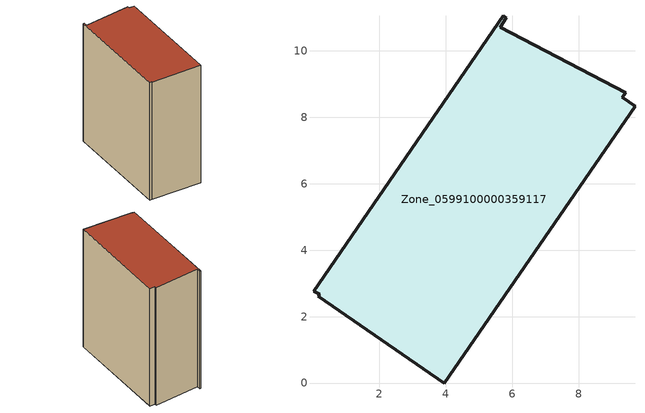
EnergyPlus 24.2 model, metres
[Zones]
Zone_0599100000359117
 floor ground (C_G): 9.31,8.59 9.7,8.32 3.96,0 0.17,2.61 0.21,2.67 0.02,2.76 5.74,11.05 5.83,10.98 5.64,10.71 9.42,8.74 z3.5
 wall outside (C_F): 9.7,8.32 9.31,8.59 9.42,8.74 5.64,10.71 5.83,10.98 5.74,11.05 0.02,2.76 0.21,2.67 0.17,2.61 3.96,0 9.7,8.32 z3.5:14.81
 roof outside (C_R): 9.42,8.74 5.64,10.71 5.83,10.98 5.74,11.05 0.02,2.76 0.21,2.67 0.17,2.61 3.96,0 9.7,8.32 9.31,8.59 z14.81
[BUILDING]
Pand.0599100000359117: North Axis=0; Terrain=City; Loads Convergence Tolerance Value=0.04; Temperature Convergence Tolerance Value=0.4; Solar Distribution=FullExterior; Maximum Number of Warmup Days=25; Minimum Number of Warmup Days=1
[Site:Location]
Rotterdam.The.Hague.AP_ZH_NLD Design_Conditions: Latitude=51.96; Longitude=4.45; Time Zone=1; Elevation=-4.5
[SITE:GROUNDTEMPERATURE:BUILDINGSURFACE]
18, 18, 18, 18, 18, 18, 18, 18, 18, 18, 18, 18
[MATERIAL] Thermal Absorptance=0.9; Solar Absorptance=0.7; Visible Absorptance=0.7
Name | Roughness | Thickness | Conductivity | Density | Specific Heat
G.TI.1992-2005 | MediumSmooth | 0.15 | 0.06 | 540 | 1210
F.TI.1992-2005 | Rough | 0.3 | 0.12 | 1920 | 840
R.TI.1992-2005 | MediumRough | 0.2 | 0.08 | 1500 | 1000
[CONSTRUCTION]
C_G: G.TI.1992-2005
C_F: F.TI.1992-2005
C_R: R.TI.1992-2005
[ZONE]
Zone_0599100000359117: Type=1; Multiplier=1; Ceiling Height=Autocalculate; Volume=Autocalculate; Floor Area=autocalculate; Part of Total Floor Area=Yes
[ZONEINFILTRATION:DESIGNFLOWRATE]
Infil_Zone_0599100000359117: Zone or ZoneList or Space or SpaceList=Zone_0599100000359117; Schedule=AlwaysOn; Design Flow Rate Calculation Method=Flow/Area; Flow Rate per Floor Area=0.0015; Constant Term Coefficient=1; Temperature Term Coefficient=0; Velocity Term Coefficient=0; Velocity Squared Term Coefficient=0
[HVACTEMPLATE:ZONE:IDEALLOADSAIRSYSTEM]
Zone_0599100000359117: Maximum Heating Supply Air Temperature=50; Minimum Cooling Supply Air Temperature=13; Maximum Heating Supply Air Humidity Ratio=0.0156; Minimum Cooling Supply Air Humidity Ratio=0.0077; Heating Limit=NoLimit; Cooling Limit=NoLimit; Dehumidification Control Type=ConstantSensibleHeatRatio; Cooling Sensible Heat Ratio=0.7; Dehumidification Setpoint=60; Humidification Control Type=None; Humidification Setpoint=30; Outdoor Air Method=None; Outdoor Air Flow Rate per Person=0.00944; Outdoor Air Flow Rate per Zone Floor Area=0; Outdoor Air Flow Rate per Zone=0; Demand Controlled Ventilation Type=None; Outdoor Air Economizer Type=NoEconomizer; Heat Recovery Type=None; Sensible Heat Recovery Effectiveness=0.7; Latent Heat Recovery Effectiveness=0.65
[ZONECONTROL:THERMOSTAT]
ThermostatControl_Zone_0599100000359117: Zone or ZoneList=Zone_0599100000359117; Control Type Schedule=DualSetpointControlType; Control 1=Thermostat_Zone_0599100000359117; Temperature Difference Between Cutout And Setpoint=0
[THERMOSTATSETPOINT:DUALSETPOINT]
Thermostat_Zone_0599100000359117: Heating Setpoint Temperature Schedule=HeatingSetpoint_Zone_0599100000359117; Cooling Setpoint Temperature Schedule=CoolingSetpoint_Zone_0599100000359117
[SCHEDULE:COMPACT]
HeatingSetpoint_Zone_0599100000359117: Through: 12/31, For: AllDays, Until: 24:00, 21
CoolingSetpoint_Zone_0599100000359117: Through: 12/31, For: AllDays, Until: 24:00, 24
DualSetpointControlType: Through: 12/31, For: AllDays, Until: 24:00, 4
AlwaysOn: Through: 12/31, For: AllDays, Until: 24:00, 1
